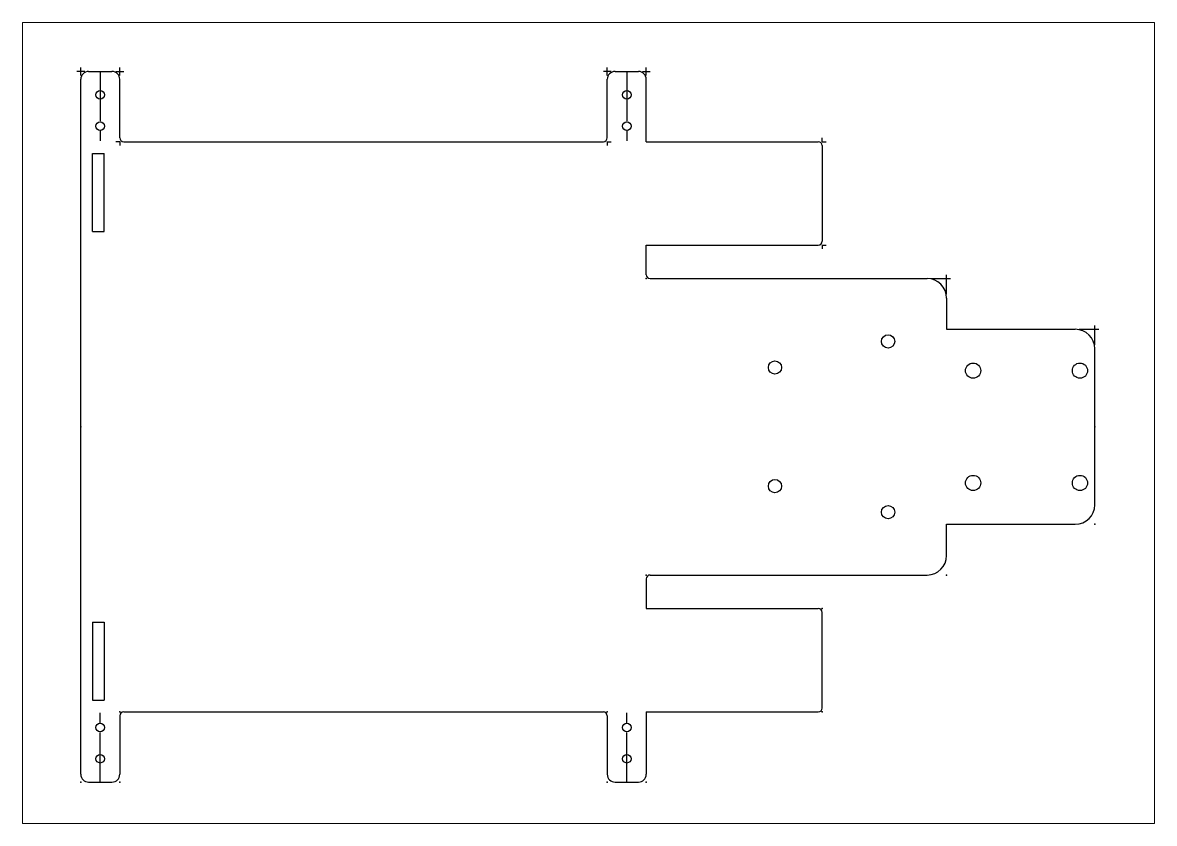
# Paper-space layout 'Layout1' of a CAD drawing. Header units: millimetres. Extents: x -10 to 280, y -5 to 200.
# The model-space entities are those that its viewports show. They can reach past a viewport. Long polylines and large blocks are cut down to what shows.
import ezdxf

# ---------------------------------------------------------------- set-up
doc = ezdxf.new("R2010")
doc.units = ezdxf.units.MM
doc.header["$PDSIZE"] = -1
doc.linetypes.add('CENTERX2', pattern=[20.32, 12.7, -2.54, 2.54, -2.54])

msp = doc.modelspace()

# ---------------------------------------------------------------- linework, layer by layer
at = {"color": 7, "linetype": 'Continuous'}
for p, q in [((47.92, 144), (47.92, 146)), ((-134.28, 143), (-134.28, 137)), ((-132.28, 145), (45.92, 145)), ((46.92, 145), (48.92, 145)), ((47.92, 143), (47.92, 137)), ((-113.28, 142), (-113.28, 139)), ((-93.28, 142), (-113.28, 142)), ((-93.28, 142), (-93.28, 139)), ((6.92, 142), (26.92, 142)), ((6.92, 142), (6.92, 139)), ((26.92, 142), (26.92, 139)), ((-93.28, 139), (-113.28, 139)), ((6.92, 139), (26.92, 139)), ((-117.28, 135), (-132.28, 135)), ((-116.28, 134), (-116.28, 11)), ((29.92, 135), (28.92, 135)), ((29.92, 135), (29.92, 136)), ((29.92, 134), (29.92, 11)), ((30.92, 135), (45.92, 135)), ((46.92, 135), (48.92, 135)), ((47.92, 136), (47.92, 134)), ((-117.28, 10), (-132.28, 10)), ((29.92, 10), (28.92, 10)), ((29.92, 10), (29.92, 9)), ((30.92, 10), (45.92, 10)), ((46.92, 10), (48.92, 10)), ((47.92, 9), (47.92, 11)), ((-134.28, 8), (-134.28, 2)), ((47.92, 8), (47.92, 2)), ((-116.28, 0), (-132.28, 0)), ((-116.28, 0), (-116.28, -44.1)), ((-89.78, 0), (-89.78, -44.1)), ((-82.18, 0), (-89.78, 0)), ((-4.18, 0), (3.42, 0)), ((3.42, 0), (3.42, -44.1)), ((29.92, 0), (45.92, 0)), ((29.92, 0), (29.92, -44.1)), ((46.92, 0), (48.92, 0)), ((47.92, 1), (47.92, -1)), ((-81.18, -1), (-81.18, -72)), ((-5.18, -1), (-5.18, -72)), ((-115.28, -45.1), (-90.78, -45.1)), ((3.42, -45.1), (2.42, -45.1)), ((3.42, -45.1), (3.42, -46.1)), ((28.92, -45.1), (4.42, -45.1)), ((29.92, -45.1), (29.92, -46.1)), ((29.92, -45.1), (30.92, -45.1)), ((-5.18, -73), (-5.18, -78)), ((-76.18, -77), (-68.18, -77)), ((-68.18, -77), (-68.18, -110)), ((-10.18, -77), (-18.18, -77)), ((-18.18, -77), (-18.18, -110)), ((-9.18, -77), (-4.18, -77)), ((-18.18, -111), (-18.18, -116)), ((-63.18, -115), (-23.18, -115)), ((-22.18, -115), (-17.18, -115))]:
    msp.add_line(p, q, dxfattribs=at)
at = {"color": 7, "linetype": 'CENTERX2'}
for p, q in [((-134.28, 140), (-114.53, 140)), ((47.92, 140), (28.16, 140)), ((-134.28, 5), (-116.28, 5)), ((47.92, 5), (29.92, 5))]:
    msp.add_line(p, q, dxfattribs=at)
at = {"color": 7, "linetype": 'Continuous'}
for centre, radius in [((-128.28, 140), 1.1), ((-120.28, 140), 1.1), ((33.92, 140), 1.1), ((41.92, 140), 1.1), ((-128.28, 5), 1.1), ((-120.28, 5), 1.1), ((33.92, 5), 1.1), ((41.92, 5), 1.1), ((-58.38, -33), 1.7), ((-27.98, -33), 1.7), ((-65.08, -62), 1.7), ((-21.28, -62), 1.7), ((-57.58, -83.8), 1.95), ((-28.78, -83.8), 1.95), ((-57.58, -111.2), 1.95), ((-28.78, -111.2), 1.95)]:
    msp.add_circle(centre, radius, dxfattribs=at)
for centre, radius, start, end in [((-132.28, 143), 2, 90, 180), ((45.92, 143), 2, 0, 90), ((-132.28, 137), 2, 180, 270), ((45.92, 137), 2, 270, 0), ((-117.28, 134), 1, 0, 90), ((30.92, 134), 1, 90, 180), ((-132.28, 8), 2, 90, 180), ((-117.28, 11), 1, 270, 0), ((30.92, 11), 1, 180, 270), ((45.92, 8), 2, 0, 90), ((-132.28, 2), 2, 180, 270), ((-82.18, -1), 1, 0, 90), ((-4.18, -1), 1, 90, 180), ((45.92, 2), 2, 270, 0), ((-115.28, -44.1), 1, 180, 270), ((-90.78, -44.1), 1, 270, 0), ((4.42, -44.1), 1, 180, 270), ((28.92, -44.1), 1, 270, 0), ((-76.18, -72), 5, 180, 270), ((-10.18, -72), 5, 270, 0), ((-63.18, -110), 5, 180, 270), ((-23.18, -110), 5, 270, 0)]:
    msp.add_arc(centre, radius, start, end, dxfattribs=at)
for p in [(-134.28, 145), (-43.18, 145), (-134.28, 135), (-116.28, 135), (-134.28, 10), (-116.28, 10), (-134.28, 0), (-81.18, 0), (-5.18, 0), (-116.28, -45.1), (-89.78, -45.1), (-81.18, -77), (-68.18, -115), (-43.18, -115)]:
    msp.add_point(p, dxfattribs=at)

psp = doc.layouts.get("Layout1")

# ---------------------------------------------------------------- viewports
at = {"layer": '0', "view_target_point": (-42.68, 15), "view_twist_angle": 90}
psp.add_viewport(center=(134.72, 97.69), size=(290.19, 205.3032), view_center_point=(0.19, 0.48), view_height=205.3032, dxfattribs=at)

doc.saveas('drawing.dxf')
